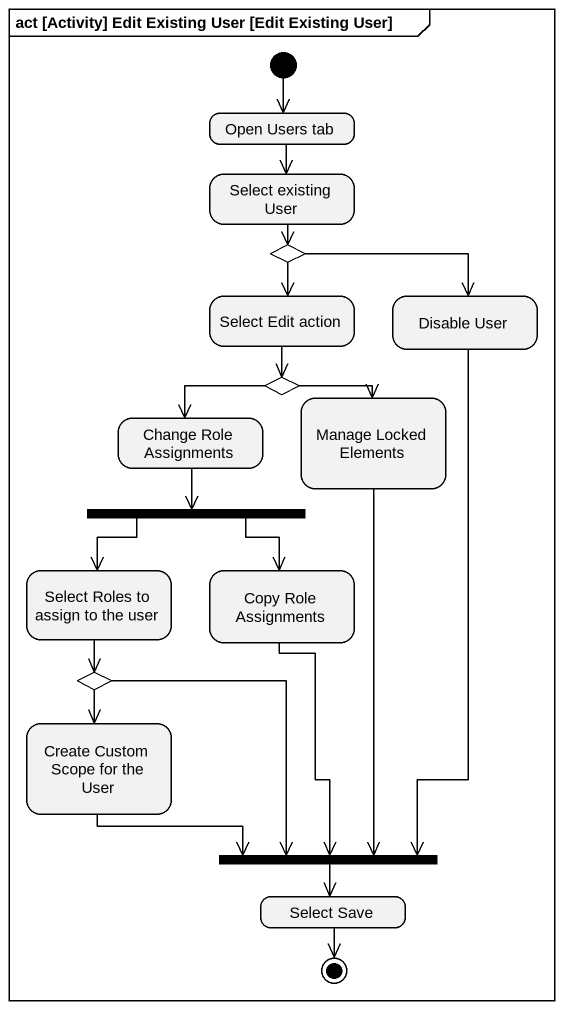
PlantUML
@startuml
mainframe act [Activity] Edit Existing User [Edit Existing User]
hide empty description
state "Open Users tab" as Open_Users_tab
state "Select existing User" as Select_existing_User
state choice1 <<choice>>
state "Select Edit action" as Select_Edit_action
state "Disable User" as Disable_User
state choice2 <<choice>>
state "Change Role Assignments" as Change_Role_Assignments
state "Manage Locked Elements" as Manage_Locked_Elements
state fork1 <<fork>>
state "Select Roles to assign to the user" as Select_Roles_to_assign_to
state "Copy Role Assignments" as Copy_Role_Assignments
state choice3 <<choice>>
state "Create Custom Scope for the User" as Create_Custom_Scope_for_the
state fork2 <<join>>
state "Select Save" as Select_Save
[*] --> Open_Users_tab
Open_Users_tab --> Select_existing_User
Select_existing_User --> choice1
choice1 --> Select_Edit_action
choice1 -right-> Disable_User
Select_Edit_action --> choice2
Disable_User --> fork2
choice2 --> Change_Role_Assignments
choice2 --> Manage_Locked_Elements
Change_Role_Assignments --> fork1
Manage_Locked_Elements --> fork2
fork1 --> Select_Roles_to_assign_to
fork1 --> Copy_Role_Assignments
Select_Roles_to_assign_to --> choice3
Copy_Role_Assignments --> fork2
choice3 --> Create_Custom_Scope_for_the
choice3 --> fork2
Create_Custom_Scope_for_the -right-> fork2
fork2 --> Select_Save
Select_Save --> [*]
@enduml
